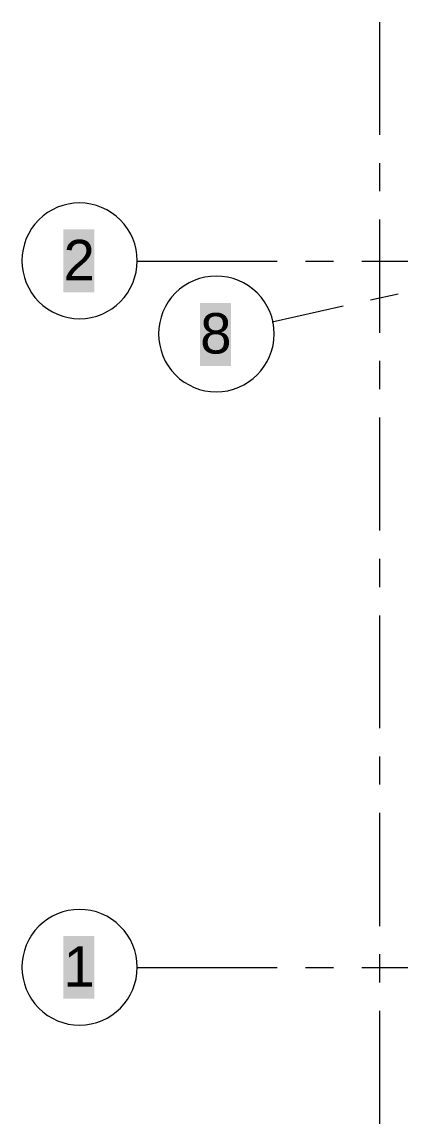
# Model space of a CAD drawing. Header units: millimetres. Extents: x 0.7 to 36.3, y 0.6 to 47.9.
# Drawn here: x 13.559 to 15.238, y 5.418 to 10.29 of the extents above; entities that cross this region are included whole.
import ezdxf

# ---------------------------------------------------------------- set-up
doc = ezdxf.new("R2010")
doc.units = ezdxf.units.MM
doc.header["$LTSCALE"] = 0.007
doc.layers.add('PDF_Geometry', color=7, linetype='Continuous', true_color=0x777777)
doc.layers.add('PDF_Solid Fills', color=7, linetype='Continuous', true_color=0xffffff)
doc.layers.add('PDF_Text', color=7, linetype='Continuous')
doc.styles.add('PDF Arial', font='arial.ttf')

msp = doc.modelspace()

# ---------------------------------------------------------------- linework, layer by layer
at = {"layer": 'PDF_Geometry', "lineweight": 9}
for points in [[(15.1444, 9.7913), (15.1444, 10.2896)], [(15.1444, 9.5413), (15.1444, 9.6663)], [(15.1444, 8.9163), (15.1444, 9.4163)], [(14.0694, 9.233), (14.6894, 9.233)], [(14.8144, 9.233), (14.9394, 9.233)], [(15.0644, 9.233), (15.5627, 9.233)], [(15.1027, 9.0613), (15.2244, 9.088)], [(14.6677, 8.9646), (14.9811, 9.0346)], [(15.1444, 8.6663), (15.1444, 8.7913)], [(15.1444, 8.0413), (15.1444, 8.5413)], [(15.1444, 7.7913), (15.1444, 7.9163)], [(15.1444, 7.168), (15.1444, 7.6664)], [(15.1444, 6.9181), (15.1444, 7.043)], [(15.1444, 6.2931), (15.1444, 6.7931)], [(15.1444, 6.0431), (15.1444, 6.1681)], [(14.0694, 6.1098), (14.6894, 6.1098)], [(14.8144, 6.1098), (14.9394, 6.1098)], [(15.0644, 6.1098), (15.5627, 6.1098)], [(15.1444, 5.4181), (15.1444, 5.9181)]]:
    msp.add_lwpolyline(points, dxfattribs=at)
for points in [[(13.8144, 9.4896, 0.416667), (13.5594, 9.2346, 0.415306), (13.8144, 8.978, 0.412859), (14.0694, 9.2346, 0.414218)], [(14.4194, 9.1663, 0.416667), (14.1644, 8.9113, 0.415306), (14.4194, 8.6546, 0.413961), (14.6761, 8.9113, 0.415306)], [(13.8144, 6.3664, 0.416667), (13.5594, 6.1114, 0.415306), (13.8144, 5.8548, 0.412859), (14.0694, 6.1114, 0.414218)]]:
    msp.add_lwpolyline(points, format="xyb", close=True, dxfattribs=at)
at = {"layer": 'PDF_Solid Fills', "lineweight": 9, "transparency": 33554559}
for points in [[(13.7428, 9.0946), (13.8794, 9.0946), (13.7428, 9.373), (13.8794, 9.373)], [(14.3477, 8.7696), (14.4844, 8.7696), (14.3477, 9.048), (14.4844, 9.048)], [(13.7428, 5.9714), (13.8794, 5.9714), (13.7428, 6.2497), (13.8794, 6.2497)]]:
    msp.add_solid(points, dxfattribs=at)

# ---------------------------------------------------------------- texts
at = {"layer": 'PDF_Text', "color": 8, "true_color": 0x777777, "char_height": 0.1787, "attachment_point": 4, "style": 'PDF Arial'}
for s, insert in [('2', (13.7433, 9.2372)), ('8', (14.3483, 8.9122)), ('1', (13.7433, 6.1139))]:
    msp.add_mtext(s, dxfattribs=dict(at, insert=insert))

doc.saveas('drawing.dxf')
